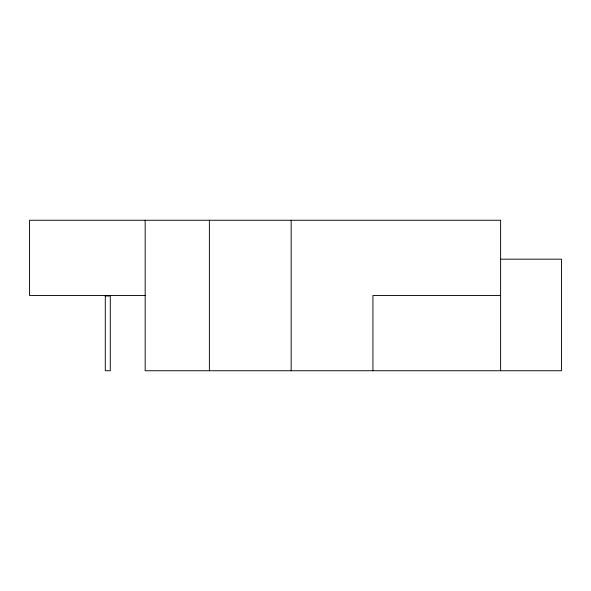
<?xml version="1.0" encoding="UTF-8"?>
<svg xmlns="http://www.w3.org/2000/svg" width="591" height="591" viewBox="0 0 591 591"><rect width="100%" height="100%" fill="white"/><g stroke="black" fill="none" stroke-linecap="round" stroke-linejoin="round"><path stroke-width="0.89" d="M500.614 259.176L561.45 259.176L561.45 370.742L145.172 370.742L145.172 220.258M145.497 295.5L29.55 295.5L29.55 220.258L500.614 220.258L500.614 370.742M500.614 295.5L372.936 295.5L372.936 370.742M291.164 220.258L291.164 370.742M209.391 220.258L209.391 370.742M105.294 295.988L105.272 370.742L110.281 370.742L110.288 295.988L105.279 295.988"/></g></svg>
